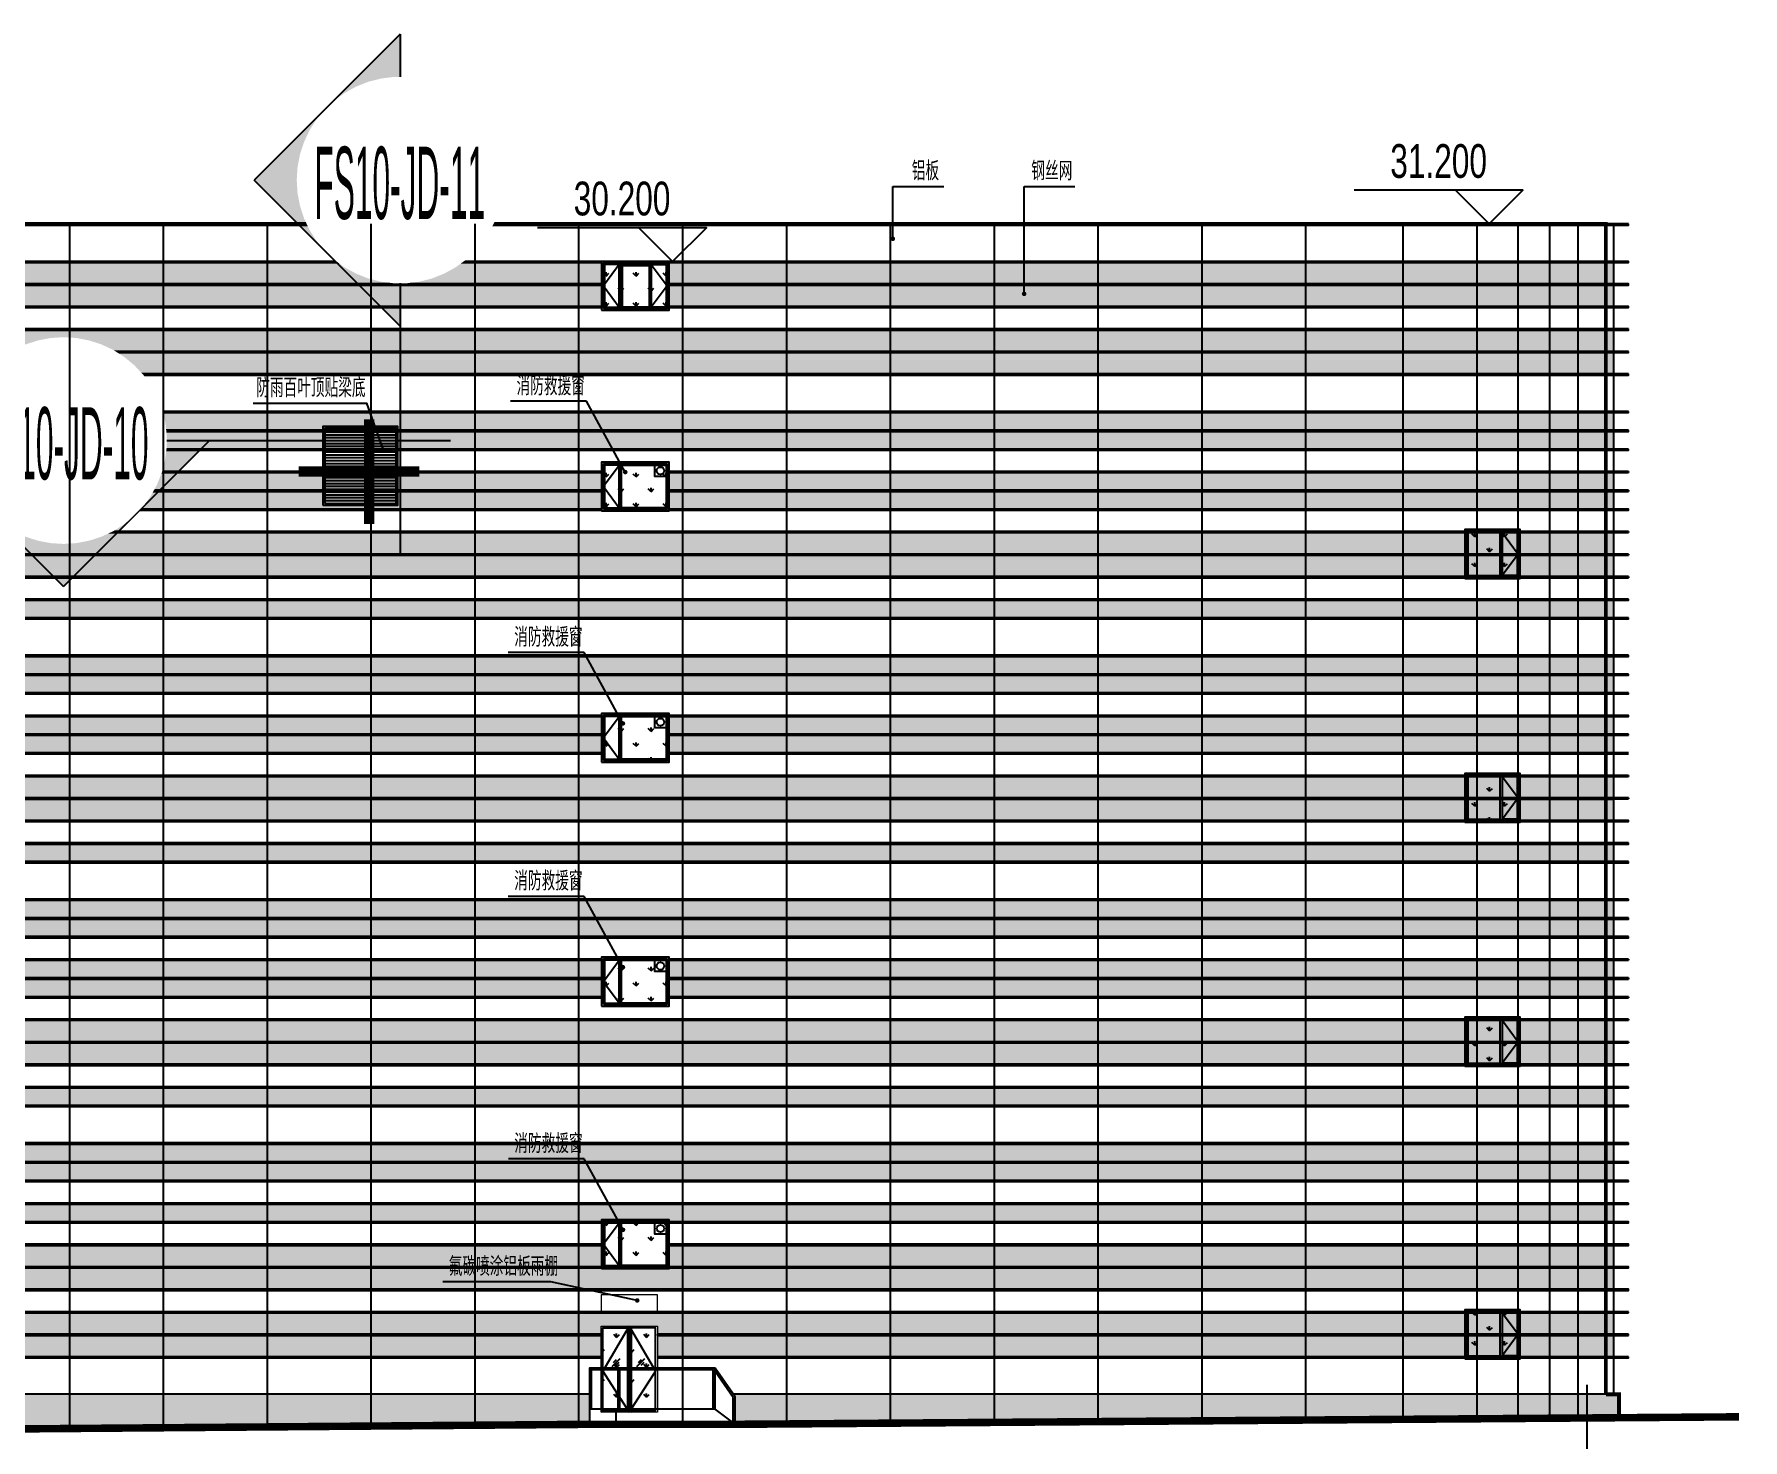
# Model space of a CAD drawing. Extents: x 137748 to 546915, y -417571 to -267079.
# Drawn here: x 430571 to 476111, y -369313 to -331840 of the extents above; entities that cross this region are included whole.
import ezdxf
from ezdxf.enums import TextEntityAlignment as Align

# ---------------------------------------------------------------- set-up
doc = ezdxf.new("R2010")
doc.units = 0
doc.layers.get('0').update_dxf_attribs({"color": 8})
for name, color, linetype in [('#幕墙分格线-立面', 8, 'Continuous'), ('#文字', 8, 'Continuous'), ('#标注', 8, 'Continuous'), ('A-ELEV-1', 8, 'Continuous'), ('A-ELEV-2', 8, 'Continuous'), ('A-ELEV-3', 8, 'Continuous'), ('A-ELEV-8', 8, 'Continuous'), ('A-FLOR-RAIL', 8, 'Continuous'), ('DIM_LEAD', 8, 'Continuous'), ('DIM_SYMB', 8, 'Continuous'), ('E-HATCH3', 8, 'Continuous'), ('E_WINDOW', 8, 'Continuous'), ('S_STAIR', 8, 'Continuous'), ('STAIR', 8, 'Continuous'), ('玻璃符号', 8, 'Continuous')]:
    doc.layers.add(name, color=color, linetype=linetype)
doc.layers.add('DOOR_FIRE', color=8, linetype='Continuous', lineweight=13)
doc.layers.add('PUB_TEXT', color=8, linetype='Continuous', lineweight=5)
doc.styles.add('#文字', font='jrs.shx', dxfattribs={"width": 0.7, "bigfont": 'hztxt.shx'})
doc.styles.add('_TCH_DIM', font='SIMPLEX', dxfattribs={"bigfont": 'GBCBIG'})
doc.styles.add('JHZX', font='jrs.shx', dxfattribs={"width": 0.6, "bigfont": 'jhz.shx'})
doc.styles.add('楷体', font='', dxfattribs={"width": 0.75})
doc.styles.get('楷体').set_extended_font_data('KaiTi_GB2312')
pattern_1 = [(270, (150, -100), (500, -250), [50, -200]), (270, (250, -100), (500, -250), [50, -200]), (5e-10, (400, -25), (500, 250), [100, -400]), (5e-10, (400, -475), (500, 250), [100, -400]), (333.43495, (0, 0), (500, -2e-07), [223.6, -335.417]), (333.43495, (200, -150), (500, -1e-05), [223.6, -335.417]), (333.43495, (2e-10, -25), (500, -2e-07), [167.7, -111.8, 167.7, -111.817]), (26.56505, (2e-09, -225), (500, 2e-07), [167.7, -111.8, 167.7, -111.817]), (26.56505, (200, -100), (500, 2e-07), [223.6, -335.417]), (26.56505, (2e-09, -250), (500, 2e-07), [223.6, -335.417])]
pattern_2 = [(90, (0, 0), (-399.1182, 399.1182), [105.83226, -692.40406]), (45, (0, 0), (-399.11846, 399.11846), [105.83226, -458.60646]), (135, (0, 0), (-399.11846, -399.11846), [105.83226, -458.60646])]

# ---------------------------------------------------------------- blocks, each defined once
blk = doc.blocks.new('*U51')
at = {"const_width": 0.5}
for points in [[(4.16, -15.594), (4.16, -10.594)], [(4.16, -15.668), (4.16, -10.668)]]:
    blk.add_lwpolyline(points, dxfattribs=at)
blk.add_wipeout([(5.345, 6), (4.721, 5.921), (4.112, 5.765), (3.527, 5.533), (2.975, 5.23), (2.466, 4.86), (2.008, 4.43), (1.607, 3.945), (1.269, 3.414), (1.002, 2.844), (0.807, 2.246), (0.689, 1.628), (0.65, 1), (0.689, 0.372), (0.807, -0.246), (1.002, -0.844), (1.269, -1.414), (1.607, -1.945), (2.008, -2.43), (2.466, -2.86), (2.975, -3.23), (3.527, -3.533), (4.112, -3.765), (4.721, -3.921), (5.345, -4), (5.974, -4), (6.598, -3.921), (7.208, -3.765), (7.793, -3.533), (8.344, -3.23), (8.853, -2.86), (9.312, -2.43), (9.713, -1.945), (10.05, -1.414), (10.318, -0.844), (10.512, -0.246), (10.63, 0.372), (10.67, 1), (10.63, 1.628), (10.512, 2.246), (10.318, 2.844), (10.05, 3.414), (9.713, 3.945), (9.312, 4.43), (8.853, 4.86), (8.344, 5.23), (7.793, 5.533), (7.208, 5.765), (6.598, 5.921), (5.974, 6)])
h = blk.add_hatch(color=256)
h.paths.add_polyline_path([(5.66, 8.075), (2.122, 4.537), (2.466, 4.86), (2.975, 5.23), (3.527, 5.533), (4.112, 5.765), (4.721, 5.921), (5.345, 6), (5.66, 6)])
h.paths.add_polyline_path([(0.689, 1.628), (0.807, 2.246), (1.002, 2.844), (1.269, 3.414), (1.607, 3.945), (1.974, 4.389), (-1.415, 1), (1.974, -2.389), (1.607, -1.945), (1.269, -1.414), (1.002, -0.844), (0.807, -0.246), (0.689, 0.372), (0.65, 1)])
h.paths.add_polyline_path([(5.66, -4), (5.345, -4), (4.721, -3.921), (4.112, -3.765), (3.527, -3.533), (2.975, -3.23), (2.466, -2.86), (2.122, -2.537), (5.66, -6.075)])
for p, q in [((5.66, 8.075), (-1.415, 1)), ((5.66, 8.075), (5.66, 6)), ((5.66, -6.075), (-1.415, 1)), ((5.66, -4), (5.66, -17.094))]:
    blk.add_line(p, q)
at = {"style": 'JHZX', "width": 0.563875}
blk.add_attdef('DANO.', text='', height=3.5, dxfattribs=at).set_placement((1.507, -0.882), (9.777, -0.882), align=Align.FIT)
blk = doc.blocks.new('*U52')
at = {"const_width": 0.5}
for points in [[(4.16, -15.391), (4.16, -10.391)], [(4.16, -16.245), (4.16, -11.245)]]:
    blk.add_lwpolyline(points, dxfattribs=at)
blk.add_wipeout([(5.345, 6), (4.721, 5.921), (4.112, 5.765), (3.527, 5.533), (2.975, 5.23), (2.466, 4.86), (2.008, 4.43), (1.607, 3.945), (1.269, 3.414), (1.002, 2.844), (0.807, 2.246), (0.689, 1.628), (0.65, 1), (0.689, 0.372), (0.807, -0.246), (1.002, -0.844), (1.269, -1.414), (1.607, -1.945), (2.008, -2.43), (2.466, -2.86), (2.975, -3.23), (3.527, -3.533), (4.112, -3.765), (4.721, -3.921), (5.345, -4), (5.974, -4), (6.598, -3.921), (7.208, -3.765), (7.793, -3.533), (8.344, -3.23), (8.853, -2.86), (9.312, -2.43), (9.713, -1.945), (10.05, -1.414), (10.318, -0.844), (10.512, -0.246), (10.63, 0.372), (10.67, 1), (10.63, 1.628), (10.512, 2.246), (10.318, 2.844), (10.05, 3.414), (9.713, 3.945), (9.312, 4.43), (8.853, 4.86), (8.344, 5.23), (7.793, 5.533), (7.208, 5.765), (6.598, 5.921), (5.974, 6)])
h = blk.add_hatch(color=256)
h.paths.add_polyline_path([(5.66, 8.075), (2.122, 4.537), (2.466, 4.86), (2.975, 5.23), (3.527, 5.533), (4.112, 5.765), (4.721, 5.921), (5.345, 6), (5.66, 6)])
h.paths.add_polyline_path([(0.689, 1.628), (0.807, 2.246), (1.002, 2.844), (1.269, 3.414), (1.607, 3.945), (1.974, 4.389), (-1.415, 1), (1.974, -2.389), (1.607, -1.945), (1.269, -1.414), (1.002, -0.844), (0.807, -0.246), (0.689, 0.372), (0.65, 1)])
h.paths.add_polyline_path([(5.66, -4), (5.345, -4), (4.721, -3.921), (4.112, -3.765), (3.527, -3.533), (2.975, -3.23), (2.466, -2.86), (2.122, -2.537), (5.66, -6.075)])
for p, q in [((5.66, 8.075), (-1.415, 1)), ((5.66, 8.075), (5.66, 6)), ((5.66, -6.075), (-1.415, 1)), ((5.66, -4), (5.66, -17.745))]:
    blk.add_line(p, q)
at = {"style": 'JHZX', "width": 0.563875}
blk.add_attdef('DANO.', text='', height=3.5, rotation=270, dxfattribs=at).set_placement((3.777, 5.153), (3.777, -3.117), align=Align.FIT)
blk = doc.blocks.new('*U116')
blk.add_line((0, -20), (0, 24.83))
blk.add_circle((0, -24), 4)
at = {"style": 'JHZX', "width": 0.75}
blk.add_attdef('AXES', text='', height=4, dxfattribs=at).set_placement((0, -24), align=Align.MIDDLE_CENTER)
blk = doc.blocks.new('RE-RA网格')
at = {"layer": 'E-HATCH3'}
h = blk.add_hatch(dxfattribs=at)
h.set_pattern_fill('菱形金属网', color=256, scale=250, angle=-90, style=0)
h.set_pattern_definition(pattern_1)
h.paths.add_polyline_path([(26573, 33915), (26573, 33345), (51742, 33345), (51742, 33915)])
h.paths.add_polyline_path([(24773, 33345), (24773, 33915), (5242, 33915), (5242, 33345)])
h = blk.add_hatch(dxfattribs=at)
h.set_pattern_fill('菱形金属网', color=256, scale=250, angle=-90, style=0)
h.set_pattern_definition(pattern_1)
h.paths.add_polyline_path([(26573, 33315), (26573, 32745), (51742, 32745), (51742, 33315)])
h.paths.add_polyline_path([(24773, 32745), (24773, 33315), (5242, 33315), (5242, 32745)])
h = blk.add_hatch(dxfattribs=at)
h.set_pattern_fill('菱形金属网', color=256, scale=250, angle=-90, style=0)
h.set_pattern_definition(pattern_1)
h.paths.add_polyline_path([(51742, 31545), (5242, 31545), (5242, 32115), (51742, 32115)])
h = blk.add_hatch(dxfattribs=at)
h.set_pattern_fill('菱形金属网', color=256, scale=250, angle=-90, style=0)
h.set_pattern_definition(pattern_1)
h.paths.add_polyline_path([(51742, 30945), (5242, 30945), (5242, 31515), (51742, 31515)])
h = blk.add_hatch(dxfattribs=at)
h.set_pattern_fill('菱形金属网', color=256, scale=250, angle=-90, style=0)
h.set_pattern_definition(pattern_1)
h.paths.add_polyline_path([(51742, 29445), (5242, 29445), (5242, 29915), (51742, 29915)])
h = blk.add_hatch(dxfattribs=at)
h.set_pattern_fill('菱形金属网', color=256, scale=250, angle=-90, style=0)
h.set_pattern_definition(pattern_1)
h.paths.add_polyline_path([(51742, 28945), (5242, 28945), (5242, 29415), (51742, 29415)])
h = blk.add_hatch(dxfattribs=at)
h.set_pattern_fill('菱形金属网', color=256, scale=250, angle=-90, style=0)
h.set_pattern_definition(pattern_1)
h.paths.add_polyline_path([(24773, 27845), (24773, 28315), (5242, 28315), (5242, 27845)])
h.paths.add_polyline_path([(26573, 28315), (26573, 27845), (51742, 27845), (51742, 28315)])
h = blk.add_hatch(dxfattribs=at)
h.set_pattern_fill('菱形金属网', color=256, scale=250, angle=-90, style=0)
h.set_pattern_definition(pattern_1)
h.paths.add_polyline_path([(24773, 27345), (24773, 27815), (5242, 27815), (5242, 27345)])
h.paths.add_polyline_path([(26573, 27815), (26573, 27345), (51742, 27345), (51742, 27815)])
h = blk.add_hatch(dxfattribs=at)
h.set_pattern_fill('菱形金属网', color=256, scale=250, angle=-90, style=0)
h.set_pattern_definition(pattern_1)
h.paths.add_polyline_path([(51742, 26145), (51742, 26715), (5242, 26715), (5242, 26145)])
h = blk.add_hatch(dxfattribs=at)
h.set_pattern_fill('菱形金属网', color=256, scale=250, angle=-90, style=0)
h.set_pattern_definition(pattern_1)
h.paths.add_polyline_path([(51742, 25545), (51742, 26115), (5242, 26115), (5242, 25545)])
h = blk.add_hatch(dxfattribs=at)
h.set_pattern_fill('菱形金属网', color=256, scale=250, angle=-90, style=0)
h.set_pattern_definition(pattern_1)
h.paths.add_polyline_path([(51742, 24445), (51742, 24915), (5242, 24915), (5242, 24445)])
h = blk.add_hatch(dxfattribs=at)
h.set_pattern_fill('菱形金属网', color=256, scale=250, angle=-90, style=0)
h.set_pattern_definition(pattern_1)
h.paths.add_polyline_path([(51742, 22945), (51742, 23415), (5242, 23415), (5242, 22945)])
h = blk.add_hatch(dxfattribs=at)
h.set_pattern_fill('菱形金属网', color=256, scale=250, angle=-90, style=0)
h.set_pattern_definition(pattern_1)
h.paths.add_polyline_path([(51742, 22445), (51742, 22915), (5242, 22915), (5242, 22445)])
h = blk.add_hatch(dxfattribs=at)
h.set_pattern_fill('菱形金属网', color=256, scale=250, angle=-90, style=0)
h.set_pattern_definition(pattern_1)
h.paths.add_polyline_path([(24773, 21345), (24773, 21815), (5242, 21815), (5242, 21345)])
h.paths.add_polyline_path([(26573, 21815), (26573, 21345), (51742, 21345), (51742, 21815)])
h = blk.add_hatch(dxfattribs=at)
h.set_pattern_fill('菱形金属网', color=256, scale=250, angle=-90, style=0)
h.set_pattern_definition(pattern_1)
h.paths.add_polyline_path([(24773, 20845), (24773, 21315), (5242, 21315), (5242, 20845)])
h.paths.add_polyline_path([(26573, 21315), (26573, 20845), (51742, 20845), (51742, 21315)])
h = blk.add_hatch(dxfattribs=at)
h.set_pattern_fill('菱形金属网', color=256, scale=250, angle=-90, style=0)
h.set_pattern_definition(pattern_1)
h.paths.add_polyline_path([(51742, 19645), (51742, 20215), (5242, 20215), (5242, 19645)])
h = blk.add_hatch(dxfattribs=at)
h.set_pattern_fill('菱形金属网', color=256, scale=250, angle=-90, style=0)
h.set_pattern_definition(pattern_1)
h.paths.add_polyline_path([(51742, 19045), (51742, 19615), (5242, 19615), (5242, 19045)])
h = blk.add_hatch(dxfattribs=at)
h.set_pattern_fill('菱形金属网', color=256, scale=250, angle=-90, style=0)
h.set_pattern_definition(pattern_1)
h.paths.add_polyline_path([(51742, 17945), (51742, 18415), (5242, 18415), (5242, 17945)])
h = blk.add_hatch(dxfattribs=at)
h.set_pattern_fill('菱形金属网', color=256, scale=250, angle=-90, style=0)
h.set_pattern_definition(pattern_1)
h.paths.add_polyline_path([(51742, 16445), (51742, 16915), (5242, 16915), (5242, 16445)])
h = blk.add_hatch(dxfattribs=at)
h.set_pattern_fill('菱形金属网', color=256, scale=250, angle=-90, style=0)
h.set_pattern_definition(pattern_1)
h.paths.add_polyline_path([(51742, 15945), (51742, 16415), (5242, 16415), (5242, 15945)])
h = blk.add_hatch(dxfattribs=at)
h.set_pattern_fill('菱形金属网', color=256, scale=250, angle=-90, style=0)
h.set_pattern_definition(pattern_1)
h.paths.add_polyline_path([(24773, 14845), (24773, 15315), (5242, 15315), (5242, 14845)])
h.paths.add_polyline_path([(26573, 15315), (26573, 14845), (51742, 14845), (51742, 15315)])
h = blk.add_hatch(dxfattribs=at)
h.set_pattern_fill('菱形金属网', color=256, scale=250, angle=-90, style=0)
h.set_pattern_definition(pattern_1)
h.paths.add_polyline_path([(24773, 14345), (24773, 14815), (5242, 14815), (5242, 14345)])
h.paths.add_polyline_path([(26573, 14815), (26573, 14345), (51742, 14345), (51742, 14815)])
h = blk.add_hatch(dxfattribs=at)
h.set_pattern_fill('菱形金属网', color=256, scale=250, angle=-90, style=0)
h.set_pattern_definition(pattern_1)
h.paths.add_polyline_path([(51742, 13145), (51742, 13715), (5242, 13715), (5242, 13145)])
h = blk.add_hatch(dxfattribs=at)
h.set_pattern_fill('菱形金属网', color=256, scale=250, angle=-90, style=0)
h.set_pattern_definition(pattern_1)
h.paths.add_polyline_path([(51742, 12545), (51742, 13115), (5242, 13115), (5242, 12545)])
h = blk.add_hatch(dxfattribs=at)
h.set_pattern_fill('菱形金属网', color=256, scale=250, angle=-90, style=0)
h.set_pattern_definition(pattern_1)
h.paths.add_polyline_path([(51742, 11445), (51742, 11915), (5242, 11915), (5242, 11445)])
h = blk.add_hatch(dxfattribs=at)
h.set_pattern_fill('菱形金属网', color=256, scale=250, angle=-90, style=0)
h.set_pattern_definition(pattern_1)
h.paths.add_polyline_path([(51742, 9945), (5242, 9945), (5242, 10415), (51742, 10415)])
h = blk.add_hatch(dxfattribs=at)
h.set_pattern_fill('菱形金属网', color=256, scale=250, angle=-90, style=0)
h.set_pattern_definition(pattern_1)
h.paths.add_polyline_path([(51742, 9445), (5242, 9445), (5242, 9915), (51742, 9915)])
h = blk.add_hatch(dxfattribs=at)
h.set_pattern_fill('菱形金属网', color=256, scale=250, angle=-90, style=0)
h.set_pattern_definition(pattern_1)
h.paths.add_polyline_path([(51742, 8345), (5242, 8345), (5242, 8815), (51742, 8815)])
h = blk.add_hatch(dxfattribs=at)
h.set_pattern_fill('菱形金属网', color=256, scale=250, angle=-90, style=0)
h.set_pattern_definition(pattern_1)
h.paths.add_polyline_path([(24773, 7145), (24773, 7715), (5242, 7715), (5242, 7145)])
h.paths.add_polyline_path([(24823, 7145), (24823, 7715), (24773, 7715), (24773, 7145)])
h.paths.add_polyline_path([(26523, 7715), (26523, 7145), (51742, 7145), (51742, 7715)])
h = blk.add_hatch(dxfattribs=at)
h.set_pattern_fill('菱形金属网', color=256, scale=250, angle=-90, style=0)
h.set_pattern_definition(pattern_1)
h.paths.add_polyline_path([(51742, 6545), (5242, 6545), (5242, 7115), (51742, 7115)])
h = blk.add_hatch(dxfattribs=at)
h.set_pattern_fill('菱形金属网', color=256, scale=250, angle=-90, style=0)
h.set_pattern_definition(pattern_1)
h.paths.add_polyline_path([(24773, 5915), (24773, 5345), (5242, 5345), (5242, 5915)])
h = blk.add_hatch(dxfattribs=at)
h.set_pattern_fill('菱形金属网', color=256, scale=250, angle=-90, style=0)
h.set_pattern_definition(pattern_1)
h.paths.add_polyline_path([(24761, 5345), (24761, 5565), (26261, 5565), (26261, 5345), (51742, 5345), (51742, 5915), (24726, 5915), (24726, 5345)])
h = blk.add_hatch(dxfattribs=at)
h.set_pattern_fill('菱形金属网', color=256, scale=250, angle=-90, style=0)
h.set_pattern_definition(pattern_1)
h.paths.add_polyline_path([(5242, 4745), (5242, 5315), (24773, 5315), (24773, 4745)])
h = blk.add_hatch(dxfattribs=at)
h.set_pattern_fill('菱形金属网', color=256, scale=250, angle=-90, style=0)
h.set_pattern_definition(pattern_1)
h.paths.add_polyline_path([(26261, 5315), (51742, 5315), (51742, 4745), (26261, 4745)])
at = {"layer": 'A-ELEV-1', "ltscale": 5}
for p, q in [((5242, 5915), (26438, 5915)), ((26261, 5915), (51742, 5915)), ((51742, 5915), (51742, 5345)), ((24773, 5345), (5242, 5345)), ((5242, 5315), (24773, 5315)), ((51742, 5345), (26261, 5345)), ((26261, 5315), (51742, 5315)), ((51742, 5315), (51742, 4745)), ((24773, 4745), (5242, 4745)), ((51742, 4745), (26261, 4745))]:
    blk.add_line(p, q, dxfattribs=at)
for points in [[(24773, 33945), (5242, 33945), (5242, 34945), (51742, 34945), (51742, 33945), (26573, 33945)], [(24773, 33345), (5242, 33345), (5242, 33915), (24773, 33915)], [(26573, 33915), (51742, 33915), (51742, 33345), (26573, 33345)], [(24773, 32745), (5242, 32745), (5242, 33315), (24773, 33315)], [(26573, 33315), (51742, 33315), (51742, 32745), (26573, 32745)], [(26573, 32715), (51742, 32715), (51742, 32145), (5242, 32145), (5242, 32715), (24773, 32715)], [(24773, 28345), (5242, 28345), (5242, 28915), (51742, 28915), (51742, 28345), (26573, 28345)], [(24773, 27845), (5242, 27845), (5242, 28315), (24773, 28315)], [(26573, 28315), (51742, 28315), (51742, 27845), (26573, 27845)], [(24773, 27345), (5242, 27345), (5242, 27815), (24773, 27815)], [(26573, 27815), (51742, 27815), (51742, 27345), (26573, 27345)], [(26573, 27315), (51742, 27315), (51742, 26745), (5242, 26745), (5242, 27315), (24773, 27315)], [(51742, 26145), (5242, 26145), (5242, 26715), (51742, 26715)], [(51742, 26715), (51742, 26145)], [(51742, 25545), (5242, 25545), (5242, 26115), (51742, 26115)], [(51742, 26115), (51742, 25545)], [(24773, 21845), (5242, 21845), (5242, 22415), (51742, 22415), (51742, 21845), (26573, 21845)], [(24773, 21345), (5242, 21345), (5242, 21815), (24773, 21815)], [(26573, 21815), (51742, 21815), (51742, 21345), (26573, 21345)], [(24773, 20845), (5242, 20845), (5242, 21315), (24773, 21315)], [(26573, 21315), (51742, 21315), (51742, 20845), (26573, 20845)], [(26573, 20815), (51742, 20815), (51742, 20245), (5242, 20245), (5242, 20815), (24773, 20815)], [(51742, 19645), (5242, 19645), (5242, 20215), (51742, 20215)], [(51742, 20215), (51742, 19645)], [(51742, 19045), (5242, 19045), (5242, 19615), (51742, 19615)], [(51742, 19615), (51742, 19045)], [(24773, 15345), (5242, 15345), (5242, 15915), (51742, 15915), (51742, 15345), (26573, 15345)], [(24773, 14845), (5242, 14845), (5242, 15315), (24773, 15315)], [(26573, 15315), (51742, 15315), (51742, 14845), (26573, 14845)], [(24773, 14345), (5242, 14345), (5242, 14815), (24773, 14815)], [(26573, 14815), (51742, 14815), (51742, 14345), (26573, 14345)], [(26573, 14315), (51742, 14315), (51742, 13745), (5242, 13745), (5242, 14315), (24773, 14315)], [(51742, 13145), (5242, 13145), (5242, 13715), (51742, 13715), (51742, 13145)], [(51742, 12545), (5242, 12545), (5242, 13115), (51742, 13115)], [(51742, 13115), (51742, 12545)], [(24773, 7745), (5242, 7745), (5242, 8315), (24773, 8315)], [(24773, 8315), (51742, 8315), (51742, 7745), (26523, 7745)], [(24823, 7745), (24773, 7745)], [(24773, 7145), (5242, 7145), (5242, 7715), (24773, 7715)], [(24773, 7715), (24823, 7715)], [(26523, 7715), (51742, 7715), (51742, 7145), (26573, 7145)], [(26438, 5945), (5242, 5945), (5242, 6515), (51742, 6515), (51742, 5945), (26261, 5945)], [(24459, 3745), (5242, 3745), (5242, 4715), (24773, 4715)], [(26261, 4715), (51742, 4715), (51742, 3745), (28291, 3745)]]:
    blk.add_lwpolyline(points, dxfattribs=at)
for points in [[(51742, 31545), (5242, 31545), (5242, 32115), (51742, 32115)], [(51742, 30945), (5242, 30945), (5242, 31515), (51742, 31515)], [(51742, 29945), (5242, 29945), (5242, 30915), (51742, 30915)], [(51742, 29445), (5242, 29445), (5242, 29915), (51742, 29915)], [(51742, 28945), (5242, 28945), (5242, 29415), (51742, 29415)], [(51742, 24945), (5242, 24945), (5242, 25515), (51742, 25515)], [(51742, 24445), (5242, 24445), (5242, 24915), (51742, 24915)], [(51742, 23445), (5242, 23445), (5242, 24415), (51742, 24415)], [(51742, 22945), (5242, 22945), (5242, 23415), (51742, 23415)], [(51742, 22445), (5242, 22445), (5242, 22915), (51742, 22915)], [(51742, 18445), (5242, 18445), (5242, 19015), (51742, 19015)], [(51742, 17945), (5242, 17945), (5242, 18415), (51742, 18415)], [(51742, 16945), (5242, 16945), (5242, 17915), (51742, 17915)], [(51742, 16445), (5242, 16445), (5242, 16915), (51742, 16915)], [(51742, 15945), (5242, 15945), (5242, 16415), (51742, 16415)], [(51742, 11945), (5242, 11945), (5242, 12515), (51742, 12515)], [(51742, 11445), (5242, 11445), (5242, 11915), (51742, 11915)], [(51742, 10445), (5242, 10445), (5242, 11415), (51742, 11415)], [(51742, 9945), (5242, 9945), (5242, 10415), (51742, 10415)], [(51742, 9445), (5242, 9445), (5242, 9915), (51742, 9915)], [(51742, 8845), (5242, 8845), (5242, 9415), (51742, 9415)], [(51742, 8345), (5242, 8345), (5242, 8815), (51742, 8815)], [(51742, 6545), (5242, 6545), (5242, 7115), (51742, 7115)]]:
    blk.add_lwpolyline(points, close=True, dxfattribs=at)
blk = doc.blocks.new('RE-RA板')
at = {"layer": 'A-ELEV-2'}
for p, q in [((19931, 16630), (0, 16630)), ((0, 16600), (19931, 16600)), ((47300, 16630), (21731, 16630)), ((21731, 16600), (47300, 16600)), ((47300, 16600), (47300, 16630)), ((47300, 1200), (47300, 1230)), ((19920, 630), (19920, 600)), ((21420, 630), (21420, 600)), ((47300, 600), (47300, 630))]:
    blk.add_line(p, q, dxfattribs=at)
for points in [[(47300, 30230), (0, 30230), (0, 30200), (47300, 30200)], [(47300, 30230), (0, 30230), (0, 30200), (47300, 30200)], [(47300, 27430), (0, 27430), (0, 27400), (47300, 27400)], [(47300, 27430), (0, 27430), (0, 27400), (47300, 27400)], [(47300, 26830), (0, 26830), (0, 26800), (47300, 26800)], [(47300, 26830), (0, 26830), (0, 26800), (47300, 26800)], [(47300, 26230), (0, 26230), (0, 26200), (47300, 26200)], [(47300, 26230), (0, 26230), (0, 26200), (47300, 26200)], [(47300, 25230), (0, 25230), (0, 25200), (47300, 25200)], [(47300, 25230), (0, 25230), (0, 25200), (47300, 25200)], [(47300, 24730), (0, 24730), (0, 24700), (47300, 24700)], [(47300, 24730), (0, 24730), (0, 24700), (47300, 24700)], [(47300, 24230), (0, 24230), (0, 24200), (47300, 24200)], [(47300, 24230), (0, 24230), (0, 24200), (47300, 24200)], [(47300, 20230), (0, 20230), (0, 20200), (47300, 20200)], [(47300, 20230), (0, 20230), (0, 20200), (47300, 20200)], [(47300, 19730), (0, 19730), (0, 19700), (47300, 19700)], [(47300, 19730), (0, 19730), (0, 19700), (47300, 19700)], [(47300, 18730), (0, 18730), (0, 18700), (47300, 18700)], [(47300, 18730), (0, 18730), (0, 18700), (47300, 18700)], [(47300, 18230), (0, 18230), (0, 18200), (47300, 18200)], [(47300, 17730), (0, 17730), (0, 17700), (47300, 17700)], [(47300, 13730), (0, 13730), (0, 13700), (47300, 13700)], [(47300, 13230), (0, 13230), (0, 13200), (47300, 13200)], [(47300, 12230), (0, 12230), (0, 12200), (47300, 12200)], [(47300, 11730), (0, 11730), (0, 11700), (47300, 11700)], [(47300, 11230), (0, 11230), (0, 11200), (47300, 11200)], [(47300, 7230), (0, 7230), (0, 7200), (47300, 7200)], [(47300, 6730), (0, 6730), (0, 6700), (47300, 6700)], [(47300, 5730), (0, 5730), (0, 5700), (47300, 5700)], [(47300, 5230), (0, 5230), (0, 5200), (47300, 5200)], [(47300, 4730), (0, 4730), (0, 4700), (47300, 4700)], [(47300, 4130), (0, 4130), (0, 4100), (47300, 4100)]]:
    blk.add_lwpolyline(points, close=True, dxfattribs=at)
for points in [[(19931, 29230), (0, 29230), (0, 29200), (19931, 29200)], [(21731, 29200), (47300, 29200), (47300, 29230), (21731, 29230)], [(19931, 28630), (0, 28630), (0, 28600), (19931, 28600)], [(19931, 28630), (0, 28630), (0, 28600), (19931, 28600)], [(21731, 28600), (47300, 28600), (47300, 28630), (21731, 28630)], [(21731, 28600), (47300, 28600), (47300, 28630), (21731, 28630)], [(19931, 28030), (0, 28030), (0, 28000), (19931, 28000)], [(19931, 28030), (0, 28030), (0, 28000), (19931, 28000)], [(21731, 28000), (47300, 28000), (47300, 28030), (21731, 28030)], [(21731, 28000), (47300, 28000), (47300, 28030), (21731, 28030)], [(19931, 23630), (0, 23630), (0, 23600), (19931, 23600)], [(19931, 23630), (0, 23630), (0, 23600), (19931, 23600)], [(47300, 23630), (21731, 23630)], [(47300, 23630), (21731, 23630)], [(21731, 23600), (47300, 23600)], [(21731, 23600), (47300, 23600)], [(47300, 23630), (47300, 23600)], [(19931, 23130), (0, 23130), (0, 23100), (19931, 23100)], [(19931, 23130), (0, 23130), (0, 23100), (19931, 23100)], [(47300, 23130), (21731, 23130)], [(47300, 23130), (21731, 23130)], [(21731, 23100), (47300, 23100)], [(21731, 23100), (47300, 23100)], [(47300, 23130), (47300, 23100)], [(19931, 22630), (0, 22630), (0, 22600), (19931, 22600)], [(21731, 22600), (47300, 22600), (47300, 22630), (21731, 22630)], [(47300, 22030), (0, 22030), (0, 22000), (47300, 22000)], [(47300, 22030), (47300, 22000)], [(47300, 21430), (0, 21430), (0, 21400), (47300, 21400)], [(47300, 21430), (0, 21430), (0, 21400), (47300, 21400)], [(47300, 21430), (47300, 21400)], [(47300, 20830), (0, 20830), (0, 20800), (47300, 20800)], [(47300, 20830), (0, 20830), (0, 20800), (47300, 20800)], [(47300, 20830), (47300, 20800)], [(19931, 17130), (0, 17130), (0, 17100), (19931, 17100)], [(21731, 17100), (47300, 17100), (47300, 17130), (21731, 17130)], [(19931, 16130), (0, 16130), (0, 16100), (19931, 16100)], [(47300, 16130), (21731, 16130)], [(21731, 16100), (47300, 16100)], [(47300, 15530), (0, 15530), (0, 15500), (47300, 15500)], [(47300, 15530), (47300, 15500)], [(47300, 14930), (0, 14930), (0, 14900), (47300, 14900)], [(47300, 14930), (47300, 14900)], [(21255, 14330), (0, 14330), (0, 14300), (47300, 14300), (47300, 14330), (21255, 14330)], [(19931, 10630), (0, 10630), (0, 10600), (19931, 10600)], [(47300, 10630), (21731, 10630)], [(21731, 10600), (47300, 10600)], [(47300, 10630), (47300, 10600)], [(19931, 10130), (0, 10130), (0, 10100), (19931, 10100)], [(47300, 10130), (21731, 10130)], [(21731, 10100), (47300, 10100)], [(47300, 10130), (47300, 10100)], [(19931, 9630), (0, 9630), (0, 9600), (19931, 9600)], [(47300, 9630), (21731, 9630)], [(21731, 9600), (47300, 9600)], [(47300, 9630), (47300, 9600)], [(47300, 9030), (0, 9030), (0, 9000), (47300, 9000)], [(47300, 9030), (47300, 9000)], [(47300, 8430), (0, 8430), (0, 8400), (47300, 8400)], [(47300, 8430), (47300, 8400)], [(19931, 7830), (0, 7830), (0, 7800), (47300, 7800), (47300, 7830), (21255, 7830)], [(19931, 3630), (0, 3630), (0, 3600), (19931, 3600)], [(21731, 3600), (47300, 3600), (47300, 3630), (21731, 3630)], [(19931, 3030), (0, 3030), (0, 3000), (19931, 3000)], [(21731, 3000), (47300, 3000), (47300, 3030), (21731, 3030)], [(19931, 2430), (0, 2430), (0, 2400), (19931, 2400)], [(21731, 2400), (47300, 2400), (47300, 2430), (21731, 2430)], [(19920, 1800), (47300, 1800), (47300, 1830), (0, 1830), (0, 1800), (19920, 1800)], [(19920, 1230), (0, 1230), (0, 1200), (21520, 1200)], [(47300, 1230), (21420, 1230)], [(21520, 1200), (47300, 1200)], [(19920, 630), (0, 630), (0, 600), (19920, 600)], [(47300, 630), (21420, 630)], [(21420, 600), (47300, 600)], [(19920, 30), (0, 30), (0, 0), (19920, 0)], [(47300, 30), (21420, 30)], [(21420, 0), (47300, 0), (47300, 30)], [(19617, -970), (600, -970)], [(46700, -970), (23441, -970)]]:
    blk.add_lwpolyline(points, dxfattribs=at)
blk = doc.blocks.new('A$C836e0684')
at = {"layer": '#幕墙分格线-立面', "ltscale": 300}
for p, q in [((0, 0), (0, -32148)), ((2105, 0), (2105, -32131)), ((4533, 0), (4533, -32112)), ((7028, 0), (7028, -32091)), ((9796, 0), (9796, -32069)), ((12564, 0), (12564, -32047)), ((15332, 0), (15332, -32025)), ((18101, 0), (18101, -32002)), ((20869, 0), (20869, -32000)), ((23637, 0), (23637, -31990)), ((26405, 0), (26405, -31969)), ((29173, 0), (29173, -31948)), ((31941, 0), (31941, -31928)), ((34710, 0), (34710, -31907)), ((37478, 0), (37478, -31886)), ((40064, 0), (40064, -31867)), ((42042, 0), (42042, -31852)), ((43137, 0), (43137, -31844)), ((43974, 0), (43974, -31838)), ((44730, 0), (44730, -31832))]:
    blk.add_line(p, q, dxfattribs=at)
blk = doc.blocks.new('LEVEL')
blk.add_line((9, 0), (0, 0))
blk.add_lwpolyline([(7.5, 3), (4.5, 0), (1.5, 3), (16.5, 3)])
at = {"style": '楷体', "width": 0.75}
blk.add_attdef('LEVEL', text='', height=3.5, dxfattribs=at).set_placement((9.33, 5.59), align=Align.MIDDLE_CENTER)
blk.add_attdef('FLOOR', text='', height=3.5, dxfattribs=at).set_placement((17.5, 3), align=Align.MIDDLE_LEFT)

msp = doc.modelspace()

# ---------------------------------------------------------------- hatches: boundary and pattern name
at = {"layer": 'E-HATCH3'}
h = msp.add_hatch(dxfattribs=at)
h.set_pattern_fill('GRASS', color=256, scale=200, style=0)
h.set_pattern_definition([(90, (0, 5350), (-399.1182, 399.1182), [105.83226, -692.40406]), (45, (0, 5350), (-399.11846, 399.11846), [105.83226, -458.60646]), (135, (0, 5350), (-399.11846, -399.11846), [105.83226, -458.60646])])
h.paths.add_polyline_path([(445693.1, -339199.2), (447493.1, -339199.2), (447493.1, -337899.2), (445693.1, -337899.2)])
h = msp.add_hatch(dxfattribs=at)
h.set_pattern_fill('GRASS', color=256, scale=200, style=0)
h.set_pattern_definition(pattern_2)
h.paths.add_polyline_path([(445693.1, -344549.2), (447493.1, -344549.2), (447493.1, -343249.2), (445693.1, -343249.2)])
h = msp.add_hatch(dxfattribs=at)
h.set_pattern_fill('GRASS', color=256, scale=200, style=0)
h.set_pattern_definition(pattern_2)
h.paths.add_polyline_path([(468700.6, -346349.2), (470176.3, -346349.2), (470176.3, -345049.2), (468700.6, -345049.2)])
h = msp.add_hatch(dxfattribs=at)
h.set_pattern_fill('GRASS', color=256, scale=200, style=0)
h.set_pattern_definition(pattern_2)
h.paths.add_polyline_path([(445693.1, -351249.2), (447493.1, -351249.2), (447493.1, -349949.2), (445693.1, -349949.2)])
h = msp.add_hatch(dxfattribs=at)
h.set_pattern_fill('GRASS', color=256, scale=200, style=0)
h.set_pattern_definition(pattern_2)
h.paths.add_polyline_path([(468700.6, -352849.2), (470176.3, -352849.2), (470176.3, -351549.2), (468700.6, -351549.2)])
h = msp.add_hatch(dxfattribs=at)
h.set_pattern_fill('GRASS', color=256, scale=200, style=0)
h.set_pattern_definition(pattern_2)
h.paths.add_polyline_path([(445693.1, -357749.2), (447493.1, -357749.2), (447493.1, -356449.2), (445693.1, -356449.2)])
h = msp.add_hatch(dxfattribs=at)
h.set_pattern_fill('GRASS', color=256, scale=200, style=0)
h.set_pattern_definition(pattern_2)
h.paths.add_polyline_path([(468700.6, -359349.2), (470176.3, -359349.2), (470176.3, -358049.2), (468700.6, -358049.2)])
h = msp.add_hatch(dxfattribs=at)
h.set_pattern_fill('GRASS', color=256, scale=200, style=0)
h.set_pattern_definition(pattern_2)
h.paths.add_polyline_path([(445693.1, -364749.2), (447493.1, -364749.2), (447493.1, -363449.2), (445693.1, -363449.2)])
h = msp.add_hatch(dxfattribs=at)
h.set_pattern_fill('GRASS', color=256, scale=200, style=0)
h.set_pattern_definition(pattern_2)
h.paths.add_polyline_path([(468700.6, -367149.2), (470176.3, -367149.2), (470176.3, -365849.2), (468700.6, -365849.2)])
h = msp.add_hatch(dxfattribs=at)
h.set_pattern_fill('GRASS', color=256, scale=200, style=0)
h.set_pattern_definition([(90, (445693, -368579.16), (-399.12, 399.12), [105.83, -692.4]), (45, (445693, -368579.16), (-399.12, 399.12), [105.83, -458.61]), (135, (445693, -368579.16), (-399.12, -399.12), [105.83, -458.61])])
h.paths.add_polyline_path([(445693, -366279.2), (447181.7, -366279.2), (447181.7, -368579.2), (445693, -368579.2)])
h = msp.add_hatch(dxfattribs=at)
h.set_pattern_fill('玻璃D', color=256, scale=800, style=0)
h.set_pattern_definition([(0, (80, 160), (400, 400), [40, -360, 40, -360]), (0, (240, 320), (400, 400), [40, -360, 40, -360]), (90, (0, 40), (-400, 400), [40, -360]), (90, (160, 200), (-400, 400), [40, -360]), (45, (160, 240), (0, 400), [113.136, -226.27742, 113.136, -113.136]), (45, (120, 160), (0, 400), [56.568, -509.11742])])
h.paths.add_polyline_path([(449250.4, -368099.2), (449250.4, -368472.3), (445367.6, -368472.3), (445367.6, -368099.2), (426012.1, -368099.2), (426012.1, -369055), (445367.6, -368899.2), (449250.4, -368899.2), (449257.1, -368899.1), (472812.1, -368723.1), (472812.1, -368099.2)])
h.paths.add_polyline_path([(449250.4, -368099.2), (449250.4, -368472.3), (445367.6, -368472.3), (445367.6, -368899.1), (449257.1, -368899.1), (449257.1, -368099.2)])
at = {"layer": 'E_WINDOW'}
h = msp.add_hatch(dxfattribs=at)
h.set_pattern_fill('LINE', color=256, scale=80)
h.set_pattern_definition([(0, (-2824431.12, -836219.15), (0, 76.2), [])])
h.paths.add_polyline_path([(438317.4, -344349.2), (440217.4, -344349.2), (440217.4, -342349.2), (438317.4, -342349.2)])

# ---------------------------------------------------------------- linework, layer by layer
at = {"layer": 'A-ELEV-3'}
for points, const_width in [([(472462.1, -368099.2), (472812.1, -368099.2), (472812.1, -368732)], 100), ([(420530.3, -369099.2), (445367.6, -368899.2), (449250.4, -368899.2), (476011.3, -368699.2)], 200)]:
    msp.add_lwpolyline(points, dxfattribs=dict(at, const_width=const_width))
at = {"layer": 'A-ELEV-8', "ltscale": 5}
for p, q in [((460716.4, -336899.2), (472462.1, -336899.2)), ((472462.1, -336899.2), (472462.1, -339099.2))]:
    msp.add_line(p, q, dxfattribs=at)
at = {"layer": 'A-ELEV-8', "ltscale": 5, "const_width": 100}
msp.add_lwpolyline([(472462.1, -368099.2), (472462.1, -336899.2), (426362.1, -336899.2), (426362.1, -368099.2)], dxfattribs=at)
at = {"layer": 'A-FLOR-RAIL'}
for p, q in [((446131.8, -368499.2), (446131.8, -367449.2)), ((446181.8, -368499.2), (446181.8, -367449.2)), ((448720.6, -368499.2), (448720.6, -367399.2)), ((449250.4, -368167), (448720.6, -367399.2)), ((449200.4, -368182.6), (448720.6, -367487.2)), ((449200.4, -368899.2), (449200.4, -368182.6)), ((449250.4, -368899.2), (449250.4, -368167))]:
    msp.add_line(p, q, dxfattribs=at)
for points in [[(448720.6, -367399.2), (445367.6, -367399.2), (445367.6, -368499.2)], [(448670.6, -368499.2), (448670.6, -367449.2), (445417.6, -367449.2), (445417.6, -368499.2)]]:
    msp.add_lwpolyline(points, dxfattribs=at)
at = {"layer": 'DIM_LEAD'}
for p, q in [((453456.4, -337293.6), (453456.4, -335897.4)), ((453456.4, -335897.4), (454811.9, -335897.4)), ((456954.6, -338763.8), (456954.6, -335897.4)), ((456954.6, -335897.4), (458310.2, -335897.4)), ((446325.3, -343514), (445289.8, -341625.7)), ((445228.1, -348325.7), (443207.1, -348325.7)), ((446263.6, -350214.1), (445228.1, -348325.7)), ((445228.1, -354825.7), (443207.1, -354825.7)), ((446263.6, -356714.1), (445228.1, -354825.7)), ((445229.8, -361825.7), (443208.8, -361825.7)), ((446265.3, -363714.1), (445229.8, -361825.7)), ((444337.4, -365099.2), (441460.7, -365099.2)), ((446645, -365596.5), (444337.4, -365099.2))]:
    msp.add_line(p, q, dxfattribs=at)
at = {"layer": 'DIM_LEAD', "const_width": 60}
for points in [[(453456.4, -337323.6, 1), (453456.4, -337263.6, 1)], [(456954.6, -338793.8, 1), (456954.6, -338733.8, 1)], [(446339.7, -343540.4, 1), (446310.8, -343487.7, 1)], [(446278, -350240.4, 1), (446249.2, -350187.8, 1)], [(446278, -356740.4, 1), (446249.2, -356687.8, 1)], [(446279.7, -363740.4, 1), (446250.9, -363687.8, 1)], [(446674.3, -365602.8, 1), (446615.7, -365590.2, 1)]]:
    msp.add_lwpolyline(points, format="xyb", close=True, dxfattribs=at)
at = {"layer": 'DIM_SYMB'}
msp.add_lwpolyline([(436408, -341677.2), (439426.9, -341677.2), (439873.2, -342929.2)], dxfattribs=at)
at = {"layer": 'DIM_SYMB', "const_width": 60}
msp.add_lwpolyline([(439863.1, -342900.9, 1), (439883.3, -342957.4, 1)], format="xyb", close=True, dxfattribs=at)
at = {"layer": 'DOOR_FIRE'}
msp.add_lwpolyline([(445681.7, -365919.2), (447181.7, -365919.2), (447181.7, -365449.2), (445681.7, -365449.2)], close=True, dxfattribs=at)
for points in [[(445681.7, -366279.2), (447181.6, -366279.2), (447181.6, -367399.2)], [(445681.7, -367399.2), (445681.7, -366279.2), (447181.7, -366279.2)], [(447181.6, -367399.2), (447181.7, -368579.2), (445681.8, -368579.2), (445681.7, -367399.2)]]:
    msp.add_lwpolyline(points, dxfattribs=at)
at = {"layer": 'E_WINDOW'}
for p, q in [((446193.1, -337949.2), (446193.1, -339149.2)), ((446993.1, -337949.2), (446993.1, -339149.2)), ((446193.1, -343299.2), (446193.1, -344499.2)), ((469676.3, -345099.1), (469676.3, -346299.1)), ((446193.1, -349999.2), (446193.1, -351199.2)), ((446193.1, -356499.2), (446193.1, -357699.2)), ((446193.1, -363499.2), (446193.1, -364699.2)), ((446431.7, -366279.2), (446431.7, -367399.2)), ((446431.7, -367399.2), (446431.7, -368579.2))]:
    msp.add_line(p, q, dxfattribs=at)
at = {"layer": 'E_WINDOW', "ltscale": 500}
for points in [[(445693.1, -339199.2), (447493.1, -339199.2), (447493.1, -337899.2), (445693.1, -337899.2)], [(445743.1, -339149.2), (447443.1, -339149.2), (447443.1, -337949.2), (445743.1, -337949.2)], [(445773.1, -339119.2), (446163.1, -339119.2), (446163.1, -337979.2), (445773.1, -337979.2)], [(446993.1, -339149.2), (446223.1, -339149.2), (446223.1, -337979.2), (446993.1, -337979.2)], [(446963.1, -339119.2), (446253.1, -339119.2), (446253.1, -338009.2), (446963.1, -338009.2)], [(447413.1, -339119.2), (447023.1, -339119.2), (447023.1, -337979.2), (447413.1, -337979.2)], [(438267.4, -344399.2), (440267.4, -344399.2), (440267.4, -342299.2), (438267.4, -342299.2)], [(438317.4, -344349.2), (440217.4, -344349.2), (440217.4, -342349.2), (438317.4, -342349.2)], [(445693.1, -344549.2), (447493.1, -344549.2), (447493.1, -343249.2), (445693.1, -343249.2)], [(445743.1, -344499.2), (447443.1, -344499.2), (447443.1, -343299.2), (445743.1, -343299.2)], [(445773.1, -344469.2), (446163.1, -344469.2), (446163.1, -343329.2), (445773.1, -343329.2)], [(447413.1, -344469.2), (446223.1, -344469.2), (446223.1, -343329.2), (447413.1, -343329.2)], [(468700.6, -346349.2), (470176.3, -346349.2), (470176.3, -345049.2), (468700.6, -345049.2)], [(468750.6, -346299.2), (470126.3, -346299.2), (470126.3, -345099.2), (468750.6, -345099.2)], [(468780.6, -346269.2), (469646.3, -346269.1), (469646.3, -345129.1), (468780.6, -345129.2)], [(470096.3, -346269.2), (469706.3, -346269.1), (469706.3, -345129.1), (470096.3, -345129.2)], [(445693.1, -351249.2), (447493.1, -351249.2), (447493.1, -349949.2), (445693.1, -349949.2)], [(445743.1, -351199.2), (447443.1, -351199.2), (447443.1, -349999.2), (445743.1, -349999.2)], [(445773.1, -351169.2), (446163.1, -351169.2), (446163.1, -350029.2), (445773.1, -350029.2)], [(447413.1, -351169.2), (446223.1, -351169.2), (446223.1, -350029.2), (447413.1, -350029.2)], [(468700.6, -352849.2), (470176.3, -352849.2), (470176.3, -351549.2), (468700.6, -351549.2)], [(468750.6, -352799.2), (470126.3, -352799.2), (470126.3, -351599.2), (468750.6, -351599.2)], [(468780.6, -352769.2), (469646.3, -352769.1), (469646.3, -351629.1), (468780.6, -351629.2)], [(470096.3, -352769.2), (469706.3, -352769.1), (469706.3, -351629.1), (470096.3, -351629.2)], [(445693.1, -357749.2), (447493.1, -357749.2), (447493.1, -356449.2), (445693.1, -356449.2)], [(445743.1, -357699.2), (447443.1, -357699.2), (447443.1, -356499.2), (445743.1, -356499.2)], [(445773.1, -357669.2), (446163.1, -357669.2), (446163.1, -356529.2), (445773.1, -356529.2)], [(447413.1, -357669.2), (446223.1, -357669.2), (446223.1, -356529.2), (447413.1, -356529.2)], [(468700.6, -359349.2), (470176.3, -359349.2), (470176.3, -358049.2), (468700.6, -358049.2)], [(468750.6, -359299.2), (470126.3, -359299.2), (470126.3, -358099.2), (468750.6, -358099.2)], [(468780.6, -359269.2), (469646.3, -359269.1), (469646.3, -358129.1), (468780.6, -358129.2)], [(470096.3, -359269.2), (469706.3, -359269.1), (469706.3, -358129.1), (470096.3, -358129.2)], [(445693.1, -364749.2), (447493.1, -364749.2), (447493.1, -363449.2), (445693.1, -363449.2)], [(445743.1, -364699.2), (447443.1, -364699.2), (447443.1, -363499.2), (445743.1, -363499.2)], [(445774.8, -364669.2), (446163.1, -364669.2), (446163.1, -363529.2), (445774.8, -363529.2)], [(447414.8, -364669.2), (446223.1, -364669.2), (446223.1, -363529.2), (447414.8, -363529.2)], [(468700.6, -367149.2), (470176.3, -367149.2), (470176.3, -365849.2), (468700.6, -365849.2)], [(468750.6, -367099.2), (470126.3, -367099.2), (470126.3, -365899.2), (468750.6, -365899.2)], [(468780.6, -367069.2), (469646.3, -367069.1), (469646.3, -365929.1), (468780.6, -365929.2)], [(470096.3, -367069.2), (469706.3, -367069.1), (469706.3, -365929.1), (470096.3, -365929.2)]]:
    msp.add_lwpolyline(points, close=True, dxfattribs=at)
for points in [[(446193.1, -337949.2), (445743.1, -338549.2), (446193.1, -339149.2)], [(446993.1, -337949.2), (447443.1, -338549.2), (446993.1, -339149.2)], [(446193.1, -343299.2), (445743.1, -343899.2), (446193.1, -344499.2)], [(469676.3, -345099.1), (470126.3, -345699.2), (469676.3, -346299.1)], [(446193.1, -349999.2), (445743.1, -350599.2), (446193.1, -351199.2)], [(469676.3, -351599.1), (470126.3, -352199.2), (469676.3, -352799.1)], [(446193.1, -356499.2), (445743.1, -357099.2), (446193.1, -357699.2)], [(469676.3, -358099.1), (470126.3, -358699.2), (469676.3, -359299.1)], [(446193.1, -363499.2), (445744.8, -364099.2), (446193.1, -364699.2)], [(469676.3, -365899.1), (470126.3, -366499.2), (469676.3, -367099.1)], [(446431.7, -366279.2), (445731.8, -367479.2), (446431.7, -368579.2)], [(445731.8, -367399.2), (445731.8, -366329.2), (446381.7, -366329.2), (446381.7, -367399.2)], [(446431.7, -366279.2), (447131.7, -367479.2), (446431.7, -368579.2)], [(447131.7, -367399.2), (447131.7, -366329.2), (446481.7, -366329.2), (446481.7, -367399.2)], [(446381.7, -367399.2), (446381.7, -368529.2), (445731.8, -368529.2), (445731.8, -367399.2)], [(446481.7, -367399.2), (446481.7, -368529.2), (447131.7, -368529.2), (447131.7, -367399.2)]]:
    msp.add_lwpolyline(points, dxfattribs=at)
at = {"layer": 'S_STAIR'}
for points in [[(447113.1, -343329.2), (447413.1, -343329.2), (447413.1, -343629.2), (447113.1, -343629.2)], [(447113.1, -350029.2), (447413.1, -350029.2), (447413.1, -350329.2), (447113.1, -350329.2)], [(447113.1, -356529.2), (447413.1, -356529.2), (447413.1, -356829.2), (447113.1, -356829.2)], [(447114.8, -363529.2), (447414.8, -363529.2), (447414.8, -363829.2), (447114.8, -363829.2)]]:
    msp.add_lwpolyline(points, close=True, dxfattribs=at)
for centre in [(447263.1, -343479.2), (447263.1, -350179.2), (447263.1, -356679.2), (447264.8, -363679.2)]:
    msp.add_circle(centre, 100, dxfattribs=at)
at = {"layer": 'STAIR'}
for p, q in [((448720.6, -368499.2), (445367.6, -368499.2)), ((445367.6, -368499.2), (445367.6, -368899.2)), ((446071.8, -368499.2), (446071.8, -368900.7)), ((446071.8, -368599.2), (446071.8, -368899.2)), ((449250.4, -368899.2), (448720.6, -368499.2))]:
    msp.add_line(p, q, dxfattribs=at)
at = {"layer": '玻璃符号', "ltscale": 2}
for p, q in [((446177.9, -367156.2), (445964, -367370.1)), ((446086.6, -367176.8), (446006.8, -367256.5)), ((446157.3, -367247.5), (446077.6, -367327.2)), ((446841.4, -367156.2), (446627.6, -367370.1)), ((446750.1, -367176.8), (446670.4, -367256.5)), ((446820.8, -367247.5), (446741.1, -367327.2))]:
    msp.add_line(p, q, dxfattribs=at)

# ---------------------------------------------------------------- block references
at = {"layer": '#标注'}
ref = msp.add_blockref('LEVEL', (470701.4, -336899.2), dxfattribs=dict(at, xscale=-300, yscale=300, zscale=300))
ref.add_attrib('LEVEL', '31.200', dxfattribs={"layer": '#文字', "height": 900, "style": '#文字', "width": 0.7}).set_placement((466715.5, -335221.4), align=Align.MIDDLE_LEFT)
ref = msp.add_blockref('LEVEL', (448937.3, -337899.2), dxfattribs=dict(at, xscale=-300, yscale=300, zscale=300))
ref.add_attrib('LEVEL', '30.200', dxfattribs={"layer": '#文字', "height": 900, "style": '#文字', "width": 0.7}).set_placement((444951.4, -336221.4), align=Align.MIDDLE_LEFT)
at = {"layer": '#标注', "xscale": 300, "yscale": 300, "zscale": 300}
msp.add_blockref('*U116', (471962.1, -375293.1), dxfattribs=at).add_auto_attribs({'AXES': 'RA'})
at = {"layer": 'A-ELEV-1', "ltscale": 5}
msp.add_blockref('RE-RA网格', (420920.3, -371844.3), dxfattribs=at)
at = {"layer": 'A-ELEV-2'}
msp.add_blockref('RE-RA板', (425762.1, -367129.2), dxfattribs=at)

# ---------------------------------------------------------------- texts
at = {"layer": 'PUB_TEXT', "style": '_TCH_DIM'}
for s, p in [('铝板', (453961.8, -335739.9)), ('钢丝网', (457147.3, -335739.9)), ('消防救援窗', (443426.2, -341468.2)), ('消防救援窗', (443364.6, -348168.2)), ('消防救援窗', (443364.6, -354668.2)), ('消防救援窗', (443366.3, -361668.2)), ('氟碳喷涂铝板雨棚', (441618.2, -364941.7))]:
    msp.add_text(s, height=506.38, dxfattribs=at).set_placement(p)

# ---------------------------------------------------------------- next in the draw order: block references
at = {"layer": '#标注'}
ref = msp.add_blockref('*U51', (437211.4, -336281.3), dxfattribs=dict(at, xscale=550, yscale=550, zscale=550))
ref.add_attrib('DANO.', 'FS10-JD-11', dxfattribs={"layer": '0', "height": 1925, "style": 'JHZX', "width": 0.269679}).set_placement((438040.1, -336766.6), (442588.7, -336766.6), align=Align.FIT)

# ---------------------------------------------------------------- next in the draw order: linework, layer by layer
at = {"layer": 'DIM_LEAD'}
msp.add_line((445289.8, -341625.7), (443268.7, -341625.7), dxfattribs=at)

# ---------------------------------------------------------------- next in the draw order: block references
at = {"layer": '#标注'}
ref = msp.add_blockref('*U52', (431903.2, -345787), dxfattribs=dict(at, xscale=550, yscale=550, zscale=550, rotation=90))
ref.add_attrib('DANO.', 'FS10-JD-10', dxfattribs={"layer": '0', "height": 1925, "rotation": 360, "style": 'JHZX', "width": 0.257104}).set_placement((429069.1, -343709.5), (433617.7, -343709.5), align=Align.FIT)

# ---------------------------------------------------------------- next in the draw order: block references
at = {"layer": '#幕墙分格线-立面', "ltscale": 300}
msp.add_blockref('A$C836e0684', (426981.4, -336899.2), dxfattribs=at)

# ---------------------------------------------------------------- next in the draw order: texts
at = {"layer": 'PUB_TEXT', "style": '_TCH_DIM'}
msp.add_text('防雨百叶顶贴梁底', height=506.38, dxfattribs=at).set_placement((436487.7, -341519.7))

doc.saveas('drawing.dxf')
